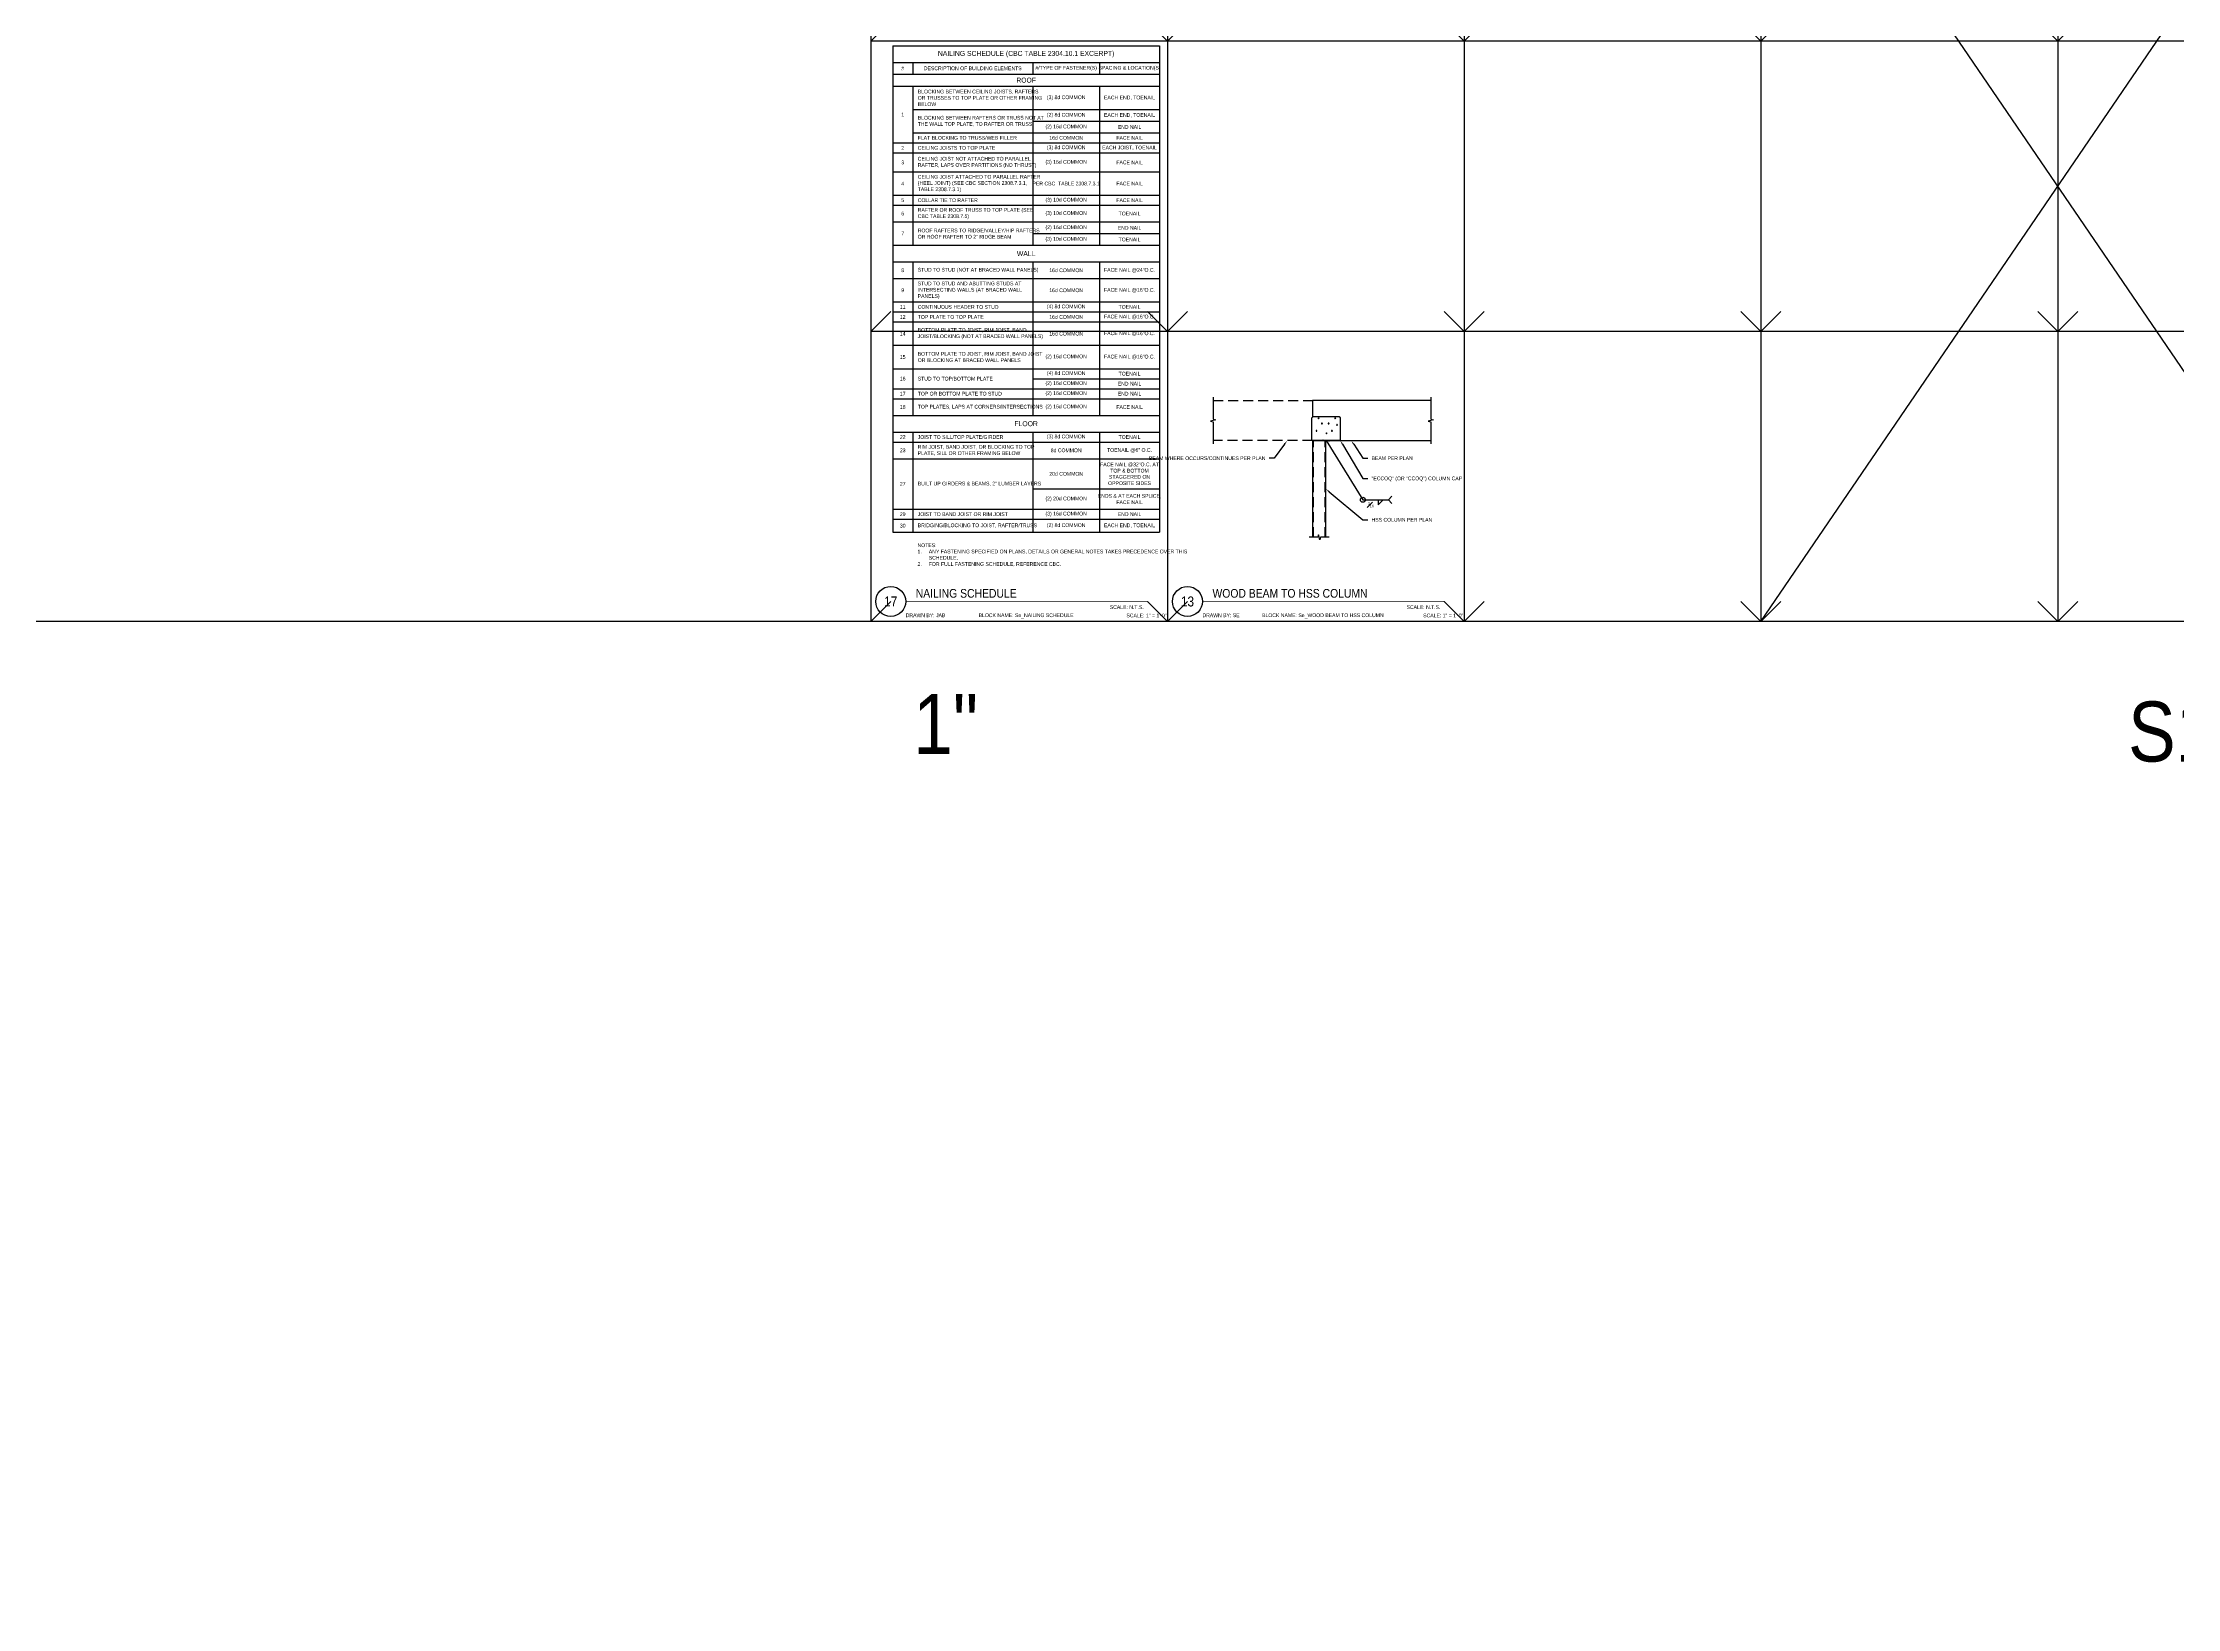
# Model space of a CAD drawing. Header units: inches. Extents: x -16404 to 14624, y -1591 to 16152.
# Drawn here: x 7653 to 8293, y 6904 to 7374 of the extents above; entities that cross this region are included whole.
import ezdxf
from ezdxf import colors
from ezdxf.entities.mleader import LeaderData, LeaderLine
from ezdxf.enums import TextEntityAlignment as Align
from ezdxf.math import Vec2, Vec3

# ---------------------------------------------------------------- set-up
doc = ezdxf.new("R2010")
doc.units = ezdxf.units.IN
doc.header["$LTSCALE"] = 24
doc.header["$MEASUREMENT"] = 0
doc.linetypes.add('DASHED2', pattern=[0.375, 0.25, -0.125])
doc.linetypes.add('HIDDEN2', pattern=[0.1875, 0.125, -0.0625])
doc.layers.get('0').update_dxf_attribs({"linetype": 'CONTINUOUS'})
doc.layers.add('DESIGNER COMMENTS', color=221, linetype='CONTINUOUS', plot=False)
doc.layers.add('S-ANNO-GRID-NONPLOT', color=251, linetype='CONTINUOUS', plot=False)
for name, color, linetype in [('S-ANNO-DIMS', 2, 'CONTINUOUS'), ('S-ANNO-NOTE', 4, 'CONTINUOUS'), ('S-BREAK', 2, 'CONTINUOUS'), ('S-SIMPSON', 2, 'CONTINUOUS'), ('S-STEEL', 4, 'CONTINUOUS'), ('S-TYP DETAIL BLOCKS', 1, 'CONTINUOUS'), ('S-WOOD', 3, 'CONTINUOUS')]:
    doc.layers.add(name, color=color, linetype=linetype)
doc.styles.add('Arial', font='arial.ttf', dxfattribs={"width": 0.85})
doc.dimstyles.new('DIM-12$7', dxfattribs={"dimscale": 12, "dimtxt": 0.09375, "dimasz": 0.125, "dimexe": 0.0625, "dimexo": 0.0625, "dimgap": 0.0625, "dimtad": 1, "dimdec": 4, "dimzin": 11, "dimdsep": 46, "dimlunit": 4, "dimtxsty": 'Arial', "dimblk": 'ARCHTICK', "dimcen": 0.125, "dimclrd": 256, "dimclre": 256, "dimclrt": 4, "dimadec": 0, "dimazin": 0, "dimtfac": 0.75, "dimtdec": 4, "dimtofl": 0, "dimtmove": 0, "dimatfit": 3, "dimldrblk": 'ARCHTICK', "dimfxl": 1, "dimfrac": 1, "dimtolj": 1, "dimtzin": 11, "dimarcsym": 0})

# ---------------------------------------------------------------- blocks, each defined once
blk = doc.blocks.new('Se_30x42_DETAILS_GRID')
for p, q in [((7.414, 29), (0, 29)), ((0, 29), (0, 21.75)), ((14.828, 29), (7.414, 29)), ((7.414, 29), (7.414, 21.75)), ((22.242, 29), (14.828, 29)), ((14.828, 29), (14.828, 21.75)), ((29.656, 29), (22.242, 29)), ((22.242, 29), (22.242, 21.75)), ((37.07, 29), (29.656, 29)), ((29.656, 29), (29.656, 21.75)), ((37.07, 29), (37.07, 21.75)), ((0, 21.75), (0.5, 22.25)), ((7.414, 21.75), (7.914, 22.25)), ((14.828, 21.75), (15.328, 22.25)), ((22.242, 21.75), (22.742, 22.25)), ((29.656, 21.75), (30.156, 22.25)), ((7.414, 21.75), (0, 21.75)), ((0, 21.75), (0, 14.5)), ((14.828, 21.75), (7.414, 21.75)), ((7.414, 21.75), (7.414, 14.5)), ((22.242, 21.75), (14.828, 21.75)), ((14.828, 21.75), (14.828, 14.5)), ((29.656, 21.75), (22.242, 21.75)), ((22.242, 21.75), (22.242, 14.5)), ((37.07, 21.75), (29.656, 21.75)), ((29.656, 21.75), (29.656, 14.5)), ((37.07, 21.75), (37.07, 14.5)), ((0, 14.5), (0.5, 15)), ((7.414, 14.5), (7.914, 15)), ((14.828, 14.5), (15.328, 15)), ((22.242, 14.5), (22.742, 15)), ((29.656, 14.5), (30.156, 15)), ((7.414, 14.5), (0, 14.5)), ((0, 14.5), (0, 7.25)), ((14.828, 14.5), (7.414, 14.5)), ((7.414, 14.5), (7.414, 7.25)), ((22.242, 14.5), (14.828, 14.5)), ((14.828, 14.5), (14.828, 7.25)), ((29.656, 14.5), (22.242, 14.5)), ((22.242, 14.5), (22.242, 7.25)), ((37.07, 14.5), (29.656, 14.5)), ((29.656, 14.5), (29.656, 7.25)), ((37.07, 14.5), (37.07, 7.25)), ((0, 7.25), (0.5, 7.75)), ((7.414, 7.25), (7.914, 7.75)), ((14.828, 7.25), (15.328, 7.75)), ((22.242, 7.25), (22.742, 7.75)), ((29.656, 7.25), (30.156, 7.75)), ((7.414, 7.25), (0, 7.25)), ((0, 7.25), (0, 0)), ((14.828, 7.25), (7.414, 7.25)), ((7.414, 7.25), (7.414, 0)), ((22.242, 7.25), (14.828, 7.25)), ((14.828, 7.25), (14.828, 0)), ((29.656, 7.25), (22.242, 7.25)), ((22.242, 7.25), (22.242, 0)), ((37.07, 7.25), (29.656, 7.25)), ((29.656, 7.25), (29.656, 0)), ((37.07, 7.25), (37.07, 0)), ((0, 0), (0.5, 0.5)), ((7.414, 0), (0, 0)), ((7.414, 0), (7.914, 0.5)), ((14.828, 0), (7.414, 0)), ((14.828, 0), (15.328, 0.5)), ((22.242, 0), (14.828, 0)), ((22.242, 0), (22.742, 0.5)), ((29.656, 0), (22.242, 0)), ((29.656, 0), (30.156, 0.5)), ((37.07, 0), (29.656, 0))]:
    blk.add_line(p, q)
at = {"linetype": 'DASHED2', "ltscale": 0.5}
for p, q in [((7.414, 21.75), (6.914, 22.25)), ((14.828, 21.75), (14.328, 22.25)), ((22.242, 21.75), (21.742, 22.25)), ((29.656, 21.75), (29.156, 22.25)), ((37.07, 21.75), (36.57, 22.25)), ((7.414, 14.5), (6.914, 15)), ((14.828, 14.5), (14.328, 15)), ((22.242, 14.5), (21.742, 15)), ((29.656, 14.5), (29.156, 15)), ((37.07, 14.5), (36.57, 15)), ((7.414, 7.25), (6.914, 7.75)), ((14.828, 7.25), (14.328, 7.75)), ((22.242, 7.25), (21.742, 7.75)), ((29.656, 7.25), (29.156, 7.75)), ((37.07, 7.25), (36.57, 7.75)), ((7.414, 0), (6.914, 0.5)), ((14.828, 0), (14.328, 0.5)), ((22.242, 0), (21.742, 0.5)), ((29.656, 0), (29.156, 0.5)), ((37.07, 0), (36.57, 0.5))]:
    blk.add_line(p, q, dxfattribs=at)
blk = doc.blocks.new('_Open90')
at = {"color": 0, "linetype": 'ByBlock', "lineweight": -2}
for p, q in [((0, 0), (-1, 0)), ((-0.5, 0.5), (0, 0)), ((0, 0), (-0.5, -0.5))]:
    blk.add_line(p, q, dxfattribs=at)
blk = doc.blocks.new('*U789')
at = {"const_width": 0.188}
for points in [[(-4.5, 0, -1), (4.5, 0, 3.732051)], [(-4.5, 0, 1), (4.5, 0, -3.732051)]]:
    blk.add_lwpolyline(points, format="xyb", dxfattribs=at)
blk.add_lwpolyline([(4.5, 0), (76.97, 0)], dxfattribs=at)
blk.add_circle((0, 0), 4.5)
at = {"style": 'Arial', "width": 0.85}
for tag, p in [('DWG_TITLE_1', (7.5, 6.19)), ('DWG_TITLE_2', (7.5, 2.44))]:
    blk.add_attdef(tag, text='', height=2.62, dxfattribs=at).set_placement(p, align=Align.MIDDLE_LEFT)
blk.add_attdef('#', text='', height=3, dxfattribs=at).set_placement((0, 0), align=Align.MIDDLE_CENTER)
blk.add_attdef('SCALE', text='', height=1.12, dxfattribs=at).set_placement((75.84, -1.12), align=Align.TOP_RIGHT)
blk = doc.blocks.new('*T2387')
at = {"layer": 'S-ANNO-NOTE', "color": 6, "transparency": 16777216}
for p, q in [((0, 0), (80, 0)), ((0, 0), (0, -8.5)), ((80, 0), (80, -8.5)), ((0, -5), (80, -5)), ((0, -12.1), (0, -59.81)), ((80, -12.1), (80, -59.81)), ((0, -64.81), (0, -110.81)), ((80, -64.81), (80, -110.81)), ((0, -115.81), (0, -145.84)), ((80, -115.81), (80, -145.84)), ((0, -145.84), (80, -145.84))]:
    blk.add_line(p, q, dxfattribs=at)
at = {"layer": 'S-ANNO-NOTE', "color": 4, "transparency": 16777216}
for p, q in [((6, -5), (6, -8.5)), ((42, -5), (42, -8.5))]:
    blk.add_line(p, q, dxfattribs=at)
at = {"layer": 'S-ANNO-NOTE', "color": 6, "linetype": 'ByBlock', "lineweight": -2, "transparency": 16777216}
for p, q in [((62, -5), (62, -8.5)), ((6, -64.81), (42, -64.81))]:
    blk.add_line(p, q, dxfattribs=at)
at = {"layer": 'S-ANNO-NOTE', "color": 6, "lineweight": -2, "transparency": 16777216}
for p, q in [((0, -8.5), (80, -8.5)), ((0, -8.5), (0, -12.1)), ((0, -12.1), (80, -12.1)), ((80, -8.5), (80, -12.1)), ((0, -59.81), (80, -59.81)), ((0, -59.81), (0, -64.81)), ((80, -59.81), (80, -64.81)), ((0, -64.81), (6, -64.81)), ((0, -110.81), (80, -110.81)), ((0, -110.81), (0, -115.81)), ((80, -110.81), (80, -115.81)), ((0, -115.81), (80, -115.81))]:
    blk.add_line(p, q, dxfattribs=at)
at = {"layer": 'S-ANNO-NOTE', "color": 2, "transparency": 16777216}
for p, q in [((6, -12.1), (6, -59.81)), ((42, -12.1), (42, -59.81)), ((62, -12.1), (62, -59.81)), ((6, -19.1), (80, -19.1)), ((42, -22.6), (80, -22.6)), ((0, -29.1), (80, -29.1)), ((6, -26.1), (80, -26.1)), ((0, -32.1), (80, -32.1)), ((0, -37.81), (80, -37.81)), ((0, -44.81), (80, -44.81)), ((0, -47.81), (80, -47.81)), ((0, -52.81), (80, -52.81)), ((42, -56.31), (80, -56.31)), ((0, -69.81), (80, -69.81)), ((6, -64.81), (6, -110.81)), ((42, -64.81), (42, -110.81)), ((62, -64.81), (62, -110.81)), ((0, -76.81), (80, -76.81)), ((0, -79.81), (80, -79.81)), ((0, -82.81), (80, -82.81)), ((0, -89.81), (80, -89.81)), ((0, -96.81), (80, -96.81)), ((42, -99.81), (80, -99.81)), ((0, -102.81), (80, -102.81)), ((0, -105.81), (80, -105.81)), ((0, -118.81), (80, -118.81)), ((6, -115.81), (6, -145.84)), ((42, -115.81), (42, -145.84)), ((62, -115.81), (62, -145.84)), ((0, -123.81), (80, -123.81)), ((42, -132.87), (80, -132.87)), ((0, -138.94), (80, -138.94)), ((0, -141.94), (80, -141.94))]:
    blk.add_line(p, q, dxfattribs=at)
at = {"layer": 'S-ANNO-NOTE', "color": 2, "linetype": 'ByBlock', "lineweight": -2, "transparency": 16777216}
blk.add_line((42, -64.81), (80, -64.81), dxfattribs=at)
at = {"layer": 'S-ANNO-NOTE', "color": 4, "transparency": 16777216, "style": 'Arial'}
for s, insert, char_height, width, attachment_point in [('#', (3, -6.75), 1.12, 5.88, 5), ('DESCRIPTION OF BUILDING ELEMENTS', (24, -6.75), 1.125, 35.88, 5), ('NAILING SCHEDULE (CBC TABLE 2304.10.1 EXCERPT)', (40, -2.5), 1.5, 79.88, 5), ('#/TYPE OF FASTENER(S)', (52, -6.75), 1.125, 19.88, 5), ('SPACING & LOCATION(S)', (71, -6.75), 1.125, 17.88, 5), ('ROOF', (40, -10.3), 1.5, 79.88, 5), ('BLOCKING BETWEEN CEILING JOISTS, RAFTERS OR TRUSSES TO TOP PLATE OR OTHER FRAMING BELOW', (7.5, -15.6), 1.125, 33, 4), ('(3) 8d COMMON', (52, -15.6), 1.125, 19.88, 5), ('EACH END, TOENAIL', (71, -15.6), 1.125, 17.88, 5), ('1', (3, -20.6), 1.12, 3, 5), ('BLOCKING BETWEEN RAFTERS OR TRUSS NOT AT THE WALL TOP PLATE, TO RAFTER OR TRUSS', (7.5, -22.6), 1.125, 33, 4), ('(2) 16d COMMON', (52, -24.35), 1.125, 19.88, 5), ('(2) 8d COMMON', (52, -20.85), 1.125, 19.88, 5), ('EACH END, TOENAIL', (71, -20.85), 1.125, 17.88, 5), ('END NAIL', (71, -24.35), 1.125, 17.88, 5), ('2', (3, -30.6), 1.12, 3, 5), ('CEILING JOISTS TO TOP PLATE', (7.5, -30.6), 1.125, 33, 4), ('FLAT BLOCKING TO TRUSS/WEB FILLER', (7.5, -27.6), 1.125, 33, 4), ('(3) 8d COMMON', (52, -30.6), 1.125, 19.88, 5), ('16d COMMON', (52, -27.6), 1.125, 19.88, 5), ('EACH JOIST, TOENAIL', (71, -30.6), 1.125, 17.88, 5), ('FACE NAIL', (71, -27.6), 1.125, 17.88, 5), ('3', (3, -34.96), 1.12, 3, 5), ('CEILING JOIST NOT ATTACHED TO PARALLEL RAFTER, LAPS OVER PARTITIONS (NO THRUST)', (7.5, -34.96), 1.125, 33, 4), ('(3) 16d COMMON^J', (52, -34.96), 1.125, 19.88, 5), ('FACE NAIL^J', (71, -34.96), 1.125, 17.88, 5), ('4', (3, -41.31), 1.12, 3, 5), ('CEILING JOIST ATTACHED TO PARALLEL RAFTER (HEEL JOINT) (SEE CBC SECTION 2308.7.3.1, TABLE 2308.7.3.1)', (7.5, -41.31), 1.125, 33, 4), ('PER CBC  TABLE 2308.7.3.1', (52, -41.31), 1.125, 19.88, 5), ('FACE NAIL^J', (71, -41.31), 1.125, 17.88, 5), ('5', (3, -46.31), 1.12, 3, 5), ('6', (3, -50.31), 1.12, 3, 5), ('COLLAR TIE TO RAFTER', (7.5, -46.31), 1.125, 33, 4), ('RAFTER OR ROOF TRUSS TO TOP PLATE (SEE CBC TABLE 2308.7.5)', (7.5, -50.31), 1.125, 33, 4), ('(3) 10d COMMON', (52, -46.31), 1.125, 19.88, 5), ('(3) 10d COMMON', (52, -50.31), 1.125, 19.88, 5), ('FACE NAIL', (71, -46.31), 1.125, 17.88, 5), ('TOENAIL', (71, -50.31), 1.125, 17.88, 5), ('7', (3, -56.31), 1.12, 3, 5), ('ROOF RAFTERS TO RIDGE/VALLEY/HIP RAFTERS OR ROOF RAFTER TO 2" RIDGE BEAM', (7.5, -56.31), 1.125, 33, 4), ('(2) 16d COMMON', (52, -54.56), 1.125, 19.88, 5), ('(3) 10d COMMON', (52, -58.06), 1.125, 19.88, 5), ('END NAIL', (71, -54.56), 1.125, 17.88, 5), ('TOENAIL', (71, -58.06), 1.125, 17.88, 5), ('WALL', (40, -62.31), 1.5, 79.88, 5), ('8', (3, -67.31), 1.12, 3, 5), ('STUD TO STUD (NOT AT BRACED WALL PANELS)', (7.5, -67.31), 1.125, 33, 4), ('16d COMMON', (52, -67.31), 1.125, 19.88, 5), ('FACE NAIL @24"O.C.', (71, -67.31), 1.125, 17.88, 5), ('9', (3, -73.31), 1.12, 3, 5), ('STUD TO STUD AND ABUTTING STUDS AT INTERSECTING WALLS (AT BRACED WALL PANELS)', (7.5, -73.31), 1.125, 33, 4), ('16d COMMON', (52, -73.31), 1.125, 19.88, 5), ('FACE NAIL @16"O.C.', (71, -73.31), 1.125, 17.88, 5), ('11', (3, -78.31), 1.125, 3, 5), ('12', (3, -81.31), 1.125, 3, 5), ('TOP PLATE TO TOP PLATE', (7.5, -81.31), 1.125, 33, 4), ('CONTINUOUS HEADER TO STUD', (7.5, -78.31), 1.125, 33, 4), ('(4) 8d COMMON', (52, -78.31), 1.125, 19.88, 5), ('16d COMMON', (52, -81.31), 1.125, 19.88, 5), ('FACE NAIL @16"O.C.', (71, -81.31), 1.125, 17.88, 5), ('TOENAIL', (71, -78.31), 1.125, 17.88, 5), ('14', (3, -86.31), 1.125, 3, 5), ('BOTTOM PLATE TO JOIST, RIM JOIST, BAND JOIST/BLOCKING (NOT AT BRACED WALL PANELS)', (7.5, -86.31), 1.125, 33, 4), ('16d COMMON ', (52, -86.31), 1.125, 19.88, 5), ('FACE NAIL @16"O.C.', (71, -86.31), 1.125, 17.88, 5), ('15', (3, -93.31), 1.125, 3, 5), ('BOTTOM PLATE TO JOIST, RIM JOIST, BAND JOIST OR BLOCKING AT BRACED WALL PANELS', (7.5, -93.31), 1.125, 33, 4), ('(2) 16d COMMON', (52, -93.31), 1.125, 19.88, 5), ('FACE NAIL @16"O.C.', (71, -93.31), 1.125, 17.88, 5), ('16', (3, -99.81), 1.125, 3, 5), ('STUD TO TOP/BOTTOM PLATE', (7.5, -99.81), 1.125, 33, 4), ('(2) 16d COMMON', (52, -101.31), 1.125, 19.88, 5), ('(4) 8d COMMON', (52, -98.31), 1.125, 19.88, 5), ('END NAIL', (71, -101.31), 1.125, 17.88, 5), ('TOENAIL', (71, -98.31), 1.125, 17.88, 5), ('17', (3, -104.31), 1.125, 3, 5), ('18', (3, -108.31), 1.125, 3, 5), ('TOP OR BOTTOM PLATE TO STUD', (7.5, -104.31), 1.125, 33, 4), ('TOP PLATES, LAPS AT CORNERS/INTERSECTIONS', (7.5, -108.31), 1.125, 33, 4), ('(2) 16d COMMON', (52, -104.31), 1.125, 19.88, 5), ('(2) 16d COMMON', (52, -108.31), 1.125, 19.88, 5), ('FACE NAIL', (71, -108.31), 1.125, 17.88, 5), ('END NAIL', (71, -104.31), 1.125, 17.88, 5), ('FLOOR', (40, -113.31), 1.5, 79.88, 5), ('22', (3, -117.31), 1.125, 3, 5), ('23', (3, -121.31), 1.125, 3, 5), ('JOIST TO SILL/TOP PLATE/GIRDER', (7.5, -117.31), 1.125, 33, 4), ('RIM JOIST, BAND JOIST, OR BLOCKING TO TOP PLATE, SILL OR OTHER FRAMING BELOW', (7.5, -121.31), 1.125, 33, 4), ('(3) 8d COMMON', (52, -117.31), 1.125, 19.88, 5), ('8d COMMON', (52, -121.31), 1.125, 19.88, 5), ('TOENAIL @6" O.C.', (71, -121.31), 1.125, 17.88, 5), ('TOENAIL', (71, -117.31), 1.125, 17.88, 5), ('20d COMMON', (52, -128.34), 1.125, 19.88, 5), ('FACE NAIL @32"O.C. AT TOP & BOTTOM STAGGERED ON OPPOSITE SIDES', (71, -128.34), 1.125, 17.88, 5), ('27', (3, -131.37), 1.125, 3, 5), ('BUILT UP GIRDERS & BEAMS, 2" LUMBER LAYERS', (7.5, -131.37), 1.125, 33, 4), ('ENDS & AT EACH SPLICE, FACE NAIL', (71, -135.91), 1.125, 17.88, 5), ('29', (3, -140.44), 1.125, 3, 5), ('JOIST TO BAND JOIST OR RIM JOIST', (7.5, -140.44), 1.125, 33, 4), ('(2) 20d COMMON', (52, -135.91), 1.125, 19.88, 5), ('(3) 16d COMMON', (52, -140.44), 1.125, 19.88, 5), ('END NAIL', (71, -140.44), 1.125, 17.88, 5), ('30', (3, -143.89), 1.125, 3, 5), ('BRIDGING/BLOCKING TO JOIST, RAFTER/TRUSS', (7.5, -143.89), 1.125, 33, 4), ('(2) 8d COMMON', (52, -143.89), 1.125, 19.88, 5), ('EACH END, TOENAIL', (71, -143.89), 1.125, 17.88, 5)]:
    blk.add_mtext(s, dxfattribs=dict(at, insert=insert, char_height=char_height, width=width, attachment_point=attachment_point))
blk = doc.blocks.new('Se_NAILING SCHEDULE')
blk.add_blockref('*T2387', (0.6, 166.62))
at = {"layer": 'DESIGNER COMMENTS', "char_height": 1.125, "style": 'Arial'}
for s, insert, width, attachment_point in [('\\A1;DRAWN BY: JAB', (4.5, -3.58), 14.8544, 1), ('\\A1;SCALE: 1{\\H1x;" = 1\'-0"}', (82.71, -3.63), 19.6874, 3)]:
    blk.add_mtext(s, dxfattribs=dict(at, insert=insert, width=width, attachment_point=attachment_point))
at = {"layer": 'DESIGNER COMMENTS', "insert": (40.6, -4.29), "char_height": 1.125, "attachment_point": 5, "style": 'Arial'}
blk.add_mtext('\\A1;BLOCK NAME: Se_NAILING SCHEDULE', dxfattribs=at)
at = {"layer": 'S-ANNO-NOTE', "insert": (8.04, 10.46), "char_height": 1.125, "width": 70.4745, "attachment_point": 7, "style": 'Arial'}
blk.add_mtext('NOTES:\\P\\pi-3.375,l3.375,t3.375;1.^IAN{\\C4;Y FASTENING SPECIFIED ON PLANS, DETAILS OR GENERAL NOTES TAKES PRECEDENCE OVER THIS SCHEDUL}E.\\P2.^IFOR FULL FASTENING SCHEDULE, REFERENCE CBC.', dxfattribs=at)
blk = doc.blocks.new('ecco')
at = {"layer": 'S-SIMPSON'}
for p, q in [((754.06, 649.77), (753.68, 649.39)), ((753.68, 649.39), (753.68, 642.6)), ((761.81, 649.77), (754.06, 649.77)), ((754.51, 647.33), (754.69, 647.51)), ((754.69, 647.16), (754.51, 647.33)), ((754.69, 647.51), (754.86, 647.33)), ((754.86, 647.33), (754.69, 647.16)), ((761.81, 649.77), (762.18, 649.39)), ((762.18, 642.6), (762.18, 649.4)), ((753.68, 642.6), (762.18, 642.6))]:
    blk.add_line(p, q, dxfattribs=at)
for centre in [(755.18, 649.27), (757.18, 647.71), (759.18, 647.71), (760.18, 649.27), (756.18, 645.52), (757.81, 644.77), (760.81, 645.52)]:
    blk.add_circle(centre, 0.133, dxfattribs=at)
blk = doc.blocks.new('_ARCHTICK')
at = {"color": 0, "linetype": 'ByBlock', "const_width": 0.15}
blk.add_lwpolyline([(-0.5, -0.5), (0.5, 0.5)], dxfattribs=at)
blk = doc.blocks.new('Se_WOOD BEAM TO HSS COLUMN')
at = {"layer": 'S-ANNO-NOTE'}
for points in [[(57.18, 30.48), (57.18, 28.98), (58.68, 30.48)], [(61.3, 29.42), (60.24, 30.48), (61.3, 31.55)]]:
    blk.add_lwpolyline(points, dxfattribs=at)
blk.add_circle((52.62, 30.48), 0.75, dxfattribs=at)
at = {"layer": 'S-BREAK'}
for points in [[(7.7, 61.24), (7.7, 54.62), (8.48, 54.44), (6.93, 54.06), (7.7, 53.87), (7.7, 47.25)], [(72.93, 61.24), (72.93, 54.62), (73.7, 54.44), (72.15, 54.06), (72.93, 53.87), (72.93, 47.25)], [(42.51, 19.24), (39.89, 19.24), (39.7, 18.46), (39.32, 20.02), (39.13, 19.24), (36.51, 19.24)]]:
    blk.add_lwpolyline(points, dxfattribs=at)
at = {"layer": 'S-STEEL', "color": 2, "linetype": 'HIDDEN2'}
for p, q in [((7.7, 60.24), (37.51, 60.24)), ((37.51, 48.25), (7.71, 48.25)), ((37.76, 19.24), (37.76, 48.25)), ((41.26, 19.24), (41.26, 48.25))]:
    blk.add_line(p, q, dxfattribs=at)
at = {"layer": 'S-STEEL'}
for p, q in [((37.51, 48.25), (37.51, 19.24)), ((41.51, 19.24), (41.51, 48.25))]:
    blk.add_line(p, q, dxfattribs=at)
at = {"layer": 'S-WOOD'}
for p, q in [((72.93, 60.24), (37.51, 60.24)), ((37.51, 60.24), (37.51, 55.23)), ((37.51, 48.25), (72.93, 48.25))]:
    blk.add_line(p, q, dxfattribs=at)
at = {"layer": 'S-STEEL', "color": 3, "xscale": -1}
blk.add_blockref('ecco', (799.5, -594.35), dxfattribs=at)
at = {"layer": 'DESIGNER COMMENTS', "char_height": 1.125, "style": 'Arial'}
for s, insert, width, attachment_point in [('\\A1;DRAWN BY: SE', (4.5, -3.58), 10.6666, 1), ('\\A1;BLOCK NAME: Se_WOOD BEAM TO HSS COLUMN ', (40.6, -4.29), 31.7456, 5), ('\\A1;SCALE: 1{\\H1x;" = 1\'-0"}', (82.71, -3.63), 19.6874, 3)]:
    blk.add_mtext(s, dxfattribs=dict(at, insert=insert, width=width, attachment_point=attachment_point))
at = {"layer": 'S-ANNO-NOTE', "color": 4, "insert": (54.09, 29.78), "char_height": 1.125, "width": 2.0903, "attachment_point": 1, "style": 'Arial'}
blk.add_mtext('\\A1;{\\H0.7x;\\S3#16;}', dxfattribs=at)
at = {"layer": 'S-ANNO-DIMS'}
blk.add_leader([(41.57, 48.25), (52.62, 30.48), (60.24, 30.48)], dimstyle='DIM-12$7', dxfattribs=at)
at = {"layer": 'S-ANNO-NOTE'}
ml = blk.add_multileader_mtext('Standard', dxfattribs=at)
ml.set_content('BEAM WHERE OCCURS/CONTINUES PER PLAN', color=4, style='Arial')
ml.set_leader_properties(color=2)
ml.build(insert=Vec2(0, 0))
ml.multileader.update_dxf_attribs({"dogleg_length": 0.36, "arrow_head_size": 1.31, "scale": 12})
ctx = ml.context
ctx.base_point, ctx.scale, ctx.char_height, ctx.arrow_head_size, ctx.landing_gap_size, ctx.plane_origin = Vec3(8.39, 42.96), 12, 1.125, 1.31, 1.08, Vec3(74.62, 342.26)
ctx.text_align_type = 2
notes = []
notes.append((ctx, [(0, (1, 1, 0), (25.95, 42.96), (-1, 0), 1.5, [(0, [(29.9, 48.25)], 0, [])])]))
ctx.mtext.insert, ctx.mtext.width, ctx.mtext.alignment, ctx.mtext.flow_direction = Vec3(23.37, 43.52), 14.4916, 3, 5
ml = blk.add_multileader_mtext('Standard', dxfattribs=at)
ml.set_content('"ECCOQ" (OR "CCOQ") COLUMN CAP', color=4, style='Arial')
ml.set_leader_properties(color=2)
ml.build(insert=Vec2(0, 0))
ml.multileader.update_dxf_attribs({"dogleg_length": 0.36, "arrow_head_size": 1.31, "scale": 12})
ctx = ml.context
ctx.base_point, ctx.scale, ctx.char_height, ctx.arrow_head_size, ctx.landing_gap_size, ctx.plane_origin = Vec3(54.12, 36.89), 12, 1.125, 1.31, 1.08, Vec3(4.4, 336.19)
notes.append((ctx, [(0, (1, 1, 0), (52.62, 36.89), (1, 0), 1.5, [(0, [(45.82, 48.25)], 0, [])])]))
ctx.mtext.insert, ctx.mtext.width, ctx.mtext.flow_direction = Vec3(55.2, 37.47), 16.222, 5
ml = blk.add_multileader_mtext('Standard', dxfattribs=at)
ml.set_content('BEAM PER PLAN', color=4, style='Arial')
ml.set_leader_properties(color=2)
ml.build(insert=Vec2(0, 0))
ml.multileader.update_dxf_attribs({"dogleg_length": 0.36, "arrow_head_size": 1.31, "scale": 12})
ctx = ml.context
ctx.base_point, ctx.scale, ctx.char_height, ctx.arrow_head_size, ctx.landing_gap_size, ctx.plane_origin = Vec3(54.12, 42.96), 12, 1.125, 1.31, 1.08, Vec3(4.4, 342.26)
notes.append((ctx, [(0, (1, 1, 0), (52.62, 42.96), (1, 0), 1.5, [(0, [(49.12, 48.25)], 0, [])])]))
ctx.mtext.insert, ctx.mtext.width, ctx.mtext.flow_direction = Vec3(55.2, 43.52), 19.4242, 5
ml = blk.add_multileader_mtext('Standard', dxfattribs=at)
ml.set_content('HSS COLUMN PER PLAN', color=4, style='Arial')
ml.set_leader_properties(color=2)
ml.build(insert=Vec2(0, 0))
ml.multileader.update_dxf_attribs({"dogleg_length": 0.36, "arrow_head_size": 1.31, "scale": 12})
ctx = ml.context
ctx.base_point, ctx.scale, ctx.char_height, ctx.arrow_head_size, ctx.landing_gap_size, ctx.plane_origin = Vec3(54.12, 24.5), 12, 1.125, 1.31, 1.08, Vec3(4.4, 323.8)
notes.append((ctx, [(0, (1, 1, 0), (52.62, 24.5), (1, 0), 1.5, [(0, [(41.51, 33.74)], 0, [])])]))
ctx.mtext.insert, ctx.mtext.width, ctx.mtext.flow_direction = Vec3(55.2, 25.07), 17.6791, 5
for ctx, leaders in notes:
    for number, flags, end, landing, length, lines in leaders:
        leader = LeaderData()
        leader.index, (leader.has_last_leader_line, leader.has_dogleg_vector, leader.attachment_direction) = number, flags
        leader.last_leader_point, leader.dogleg_vector, leader.dogleg_length = Vec3(end), Vec3(landing), length
        for number, points, colour, breaks in lines:
            line = LeaderLine()
            line.index, line.vertices, line.color, line.breaks = number, Vec3.list(points), colors.encode_raw_color(colour), breaks
            leader.lines.append(line)
        ctx.leaders.append(leader)

msp = doc.modelspace()

# ---------------------------------------------------------------- linework, layer by layer
at = {"layer": 'DESIGNER COMMENTS'}
for points in [[(8168.33841, 7461), (8346.27297, 7200)], [(8168.33841, 7200), (8346.27297, 7461)]]:
    msp.add_lwpolyline(points, dxfattribs=at)
at = {"layer": 'S-ANNO-GRID-NONPLOT'}
msp.add_line((9785.30455, 7200), (6519.53048, 7200), dxfattribs=at)

# ---------------------------------------------------------------- block references
at = {"layer": 'S-ANNO-GRID-NONPLOT', "xscale": 12, "yscale": 12, "zscale": 12}
msp.add_blockref('Se_30x42_DETAILS_GRID', (7901.43657, 7200), dxfattribs=at)
at = {"layer": 'S-ANNO-NOTE'}
for p, values in [((7907.43657, 7206), {'#': '17', 'DWG_TITLE_2': 'NAILING SCHEDULE', 'SCALE': 'SCALE: N.T.S.'}), ((7996.40385, 7206), {'#': '13', 'DWG_TITLE_2': 'WOOD BEAM TO HSS COLUMN', 'SCALE': 'SCALE: N.T.S.'})]:
    msp.add_blockref('*U789', p, dxfattribs=at).add_auto_attribs(values)
at = {"layer": 'S-TYP DETAIL BLOCKS'}
for name, p in [('Se_NAILING SCHEDULE', (7907.43657, 7206)), ('Se_WOOD BEAM TO HSS COLUMN', (7996.40385, 7206)), ('Se_WOOD BEAM TO HSS COLUMN', (7996.40385, 7206))]:
    msp.add_blockref(name, p, dxfattribs=at)

# ---------------------------------------------------------------- texts
at = {"layer": 'S-ANNO-GRID-NONPLOT', "color": 191, "char_height": 18, "width": 59.0975878, "style": 'Arial'}
for s, insert, attachment_point in [('1"', (7914.18657, 7178.29292), 1), ('S1.22', (8334.27297, 7176), 3)]:
    msp.add_mtext(s, dxfattribs=dict(at, insert=insert, attachment_point=attachment_point))

# ---------------------------------------------------------------- leaders
at = {"layer": 'DESIGNER COMMENTS'}
ml = msp.add_multileader_mtext('Standard', dxfattribs=at)
ml.set_content('\\A1;{\\L\\C256;IMPORTANT DESIGNER NOTE:\\l IF YOUR LEDGER DOES NOT ALLOW FOR THE FULL DEPTH OF NAILS SPECIFIED IN THIS CHART.  USE THE CHART TO THE RIGHT AND APPLY ALLOWABLE LOAD REDUCTION FACTOR (REF. PG. 22 OF SIMPSON CATALOG C-C-2019)}', color=4, style='Arial')
ml.set_leader_properties(color=256)
ml.set_arrow_properties(name='OPEN90')
ml.build(insert=Vec2(0, 0))
ml.multileader.update_dxf_attribs({"dogleg_length": 0.36, "arrow_head_size": 5.25, "scale": 48})
ctx = ml.context
ctx.base_point, ctx.scale, ctx.char_height, ctx.arrow_head_size, ctx.landing_gap_size, ctx.plane_origin = Vec3(7749.57679, 7516.2281), 48, 6, 5.25, 4.32, Vec3(7940.50091, 7764.19966)
notes = []
notes.append((ctx, [(0, (0, 0, 0), (0, 0), (1, 0), 1, [])]))
ctx.mtext.insert, ctx.mtext.width, ctx.mtext.defined_height, ctx.mtext.flow_direction = Vec3(7753.89679, 7520.11009), 143.1324041, 28.50097, 5
ml = msp.add_multileader_mtext('Standard', dxfattribs=at)
ml.set_content('\\A1;{\\L\\C256;IMPORTANT DESIGNER NOTE:\\l IF YOUR LEDGER DOES NOT ALLOW FOR THE FULL DEPTH OF NAILS SPECIFIED IN THIS CHART.  USE THE CHART TO THE RIGHT AND APPLY ALLOWABLE LOAD REDUCTION FACTOR (REF. PG. 22 OF SIMPSON CATALOG C-C-2019)}', color=4, style='Arial')
ml.set_leader_properties(color=256)
ml.set_arrow_properties(name='OPEN90')
ml.build(insert=Vec2(0, 0))
ml.multileader.update_dxf_attribs({"dogleg_length": 0.36, "arrow_head_size": 5.25, "scale": 48})
ctx = ml.context
ctx.base_point, ctx.scale, ctx.char_height, ctx.arrow_head_size, ctx.landing_gap_size, ctx.plane_origin = Vec3(1680.51869, 7333.32569), 48, 6, 5.25, 4.32, Vec3(1871.4428, 7581.29725)
notes.append((ctx, [(0, (0, 0, 0), (0, 0), (1, 0), 1, [])]))
ctx.mtext.insert, ctx.mtext.width, ctx.mtext.defined_height, ctx.mtext.flow_direction = Vec3(1684.83869, 7337.20768), 143.1324041, 28.50097, 5
for ctx, leaders in notes:
    for number, flags, end, landing, length, lines in leaders:
        leader = LeaderData()
        leader.index, (leader.has_last_leader_line, leader.has_dogleg_vector, leader.attachment_direction) = number, flags
        leader.last_leader_point, leader.dogleg_vector, leader.dogleg_length = Vec3(end), Vec3(landing), length
        for number, points, colour, breaks in lines:
            line = LeaderLine()
            line.index, line.vertices, line.color, line.breaks = number, Vec3.list(points), colors.encode_raw_color(colour), breaks
            leader.lines.append(line)
        ctx.leaders.append(leader)

doc.saveas('drawing.dxf')
